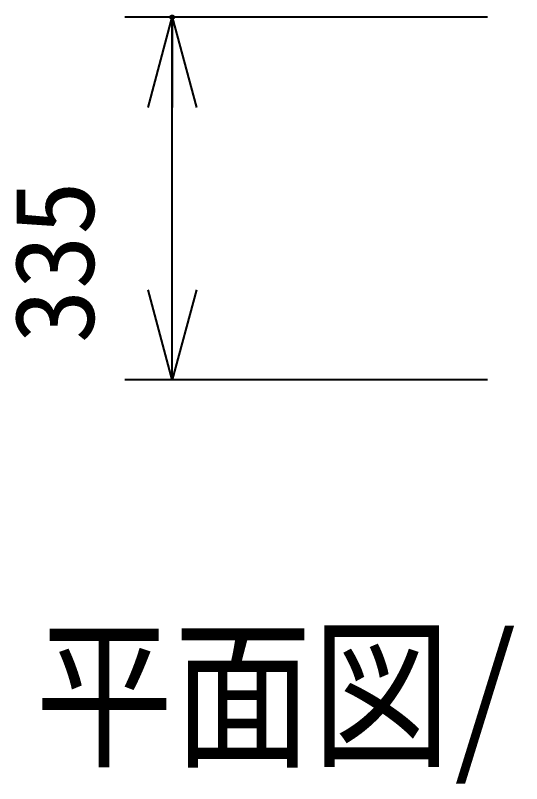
# Model space of a CAD drawing. Units: millimetres at full size. Extents: x -2744 to 2564, y -1956 to 1957.
# Drawn here: x 19 to 485, y -592 to 116 of the extents above; entities that cross this region are included whole.
import ezdxf
from ezdxf.enums import TextEntityAlignment as Align

# ---------------------------------------------------------------- set-up
doc = ezdxf.new("R2010")
doc.units = ezdxf.units.MM
doc.header["$LTSCALE"] = 7
doc.header["$PDMODE"] = 32
doc.header["$PDSIZE"] = 3.5
for name, color, linetype in [('0-0_0', 7, 'Continuous'), ('0-1_LY_1', 7, 'Continuous'), ('0-2_DEFPOINTS', 7, 'Continuous')]:
    doc.layers.add(name, color=color, linetype=linetype)
doc.styles.add('ＭＳ ゴシック', font='')
doc.styles.get('ＭＳ ゴシック').set_extended_font_data('MS Gothic')

# ---------------------------------------------------------------- blocks, each defined once
blk = doc.blocks.new('_OPEN30')
at = {"layer": '0-0_0'}
blk.add_line((0, 0), (-1, 0), dxfattribs=at)
blk.add_lwpolyline([(-1, 0.26795), (0, 0), (-1, -0.26795)], dxfattribs=at)
blk = doc.blocks.new('D4')
at = {"layer": '0-0_0'}
for p, q in [((-6690.324, 4368.62), (-7024.331, 4368.62)), ((-6980.622, 4034.62), (-6980.622, 4368.62)), ((-6690.324, 4034.62), (-7024.331, 4034.62))]:
    blk.add_line(p, q, dxfattribs=at)
at = {"layer": '0-2_DEFPOINTS'}
for p in [(-6980.622, 4368.62), (-6640.324, 4368.62), (-6640.324, 4034.62)]:
    blk.add_point(p, dxfattribs=at)
at = {"layer": '0-0_0', "xscale": 83.1, "yscale": 83.1}
for p, rotation in [((-6980.622, 4368.62), 90), ((-6980.622, 4034.62), 270)]:
    blk.add_blockref('_OPEN30', p, dxfattribs=dict(at, rotation=rotation))
at = {"layer": '0-0_0', "style": 'ＭＳ ゴシック'}
blk.add_text('335', height=73.31, rotation=90, dxfattribs=at).set_placement((-7030.622, 4068.287), align=Align.BOTTOM_LEFT)

msp = doc.modelspace()

# ---------------------------------------------------------------- block references
at = {"layer": '0-1_LY_1'}
msp.add_blockref('D4', (7143.732, -4254.399), dxfattribs=at)

# ---------------------------------------------------------------- texts
at = {"layer": '0-1_LY_1', "style": 'ＭＳ ゴシック', "width": 0.85}
msp.add_text('平面図/', height=110, dxfattribs=at).set_placement((36.805, -597.804), align=Align.BOTTOM_LEFT)

doc.saveas('drawing.dxf')
